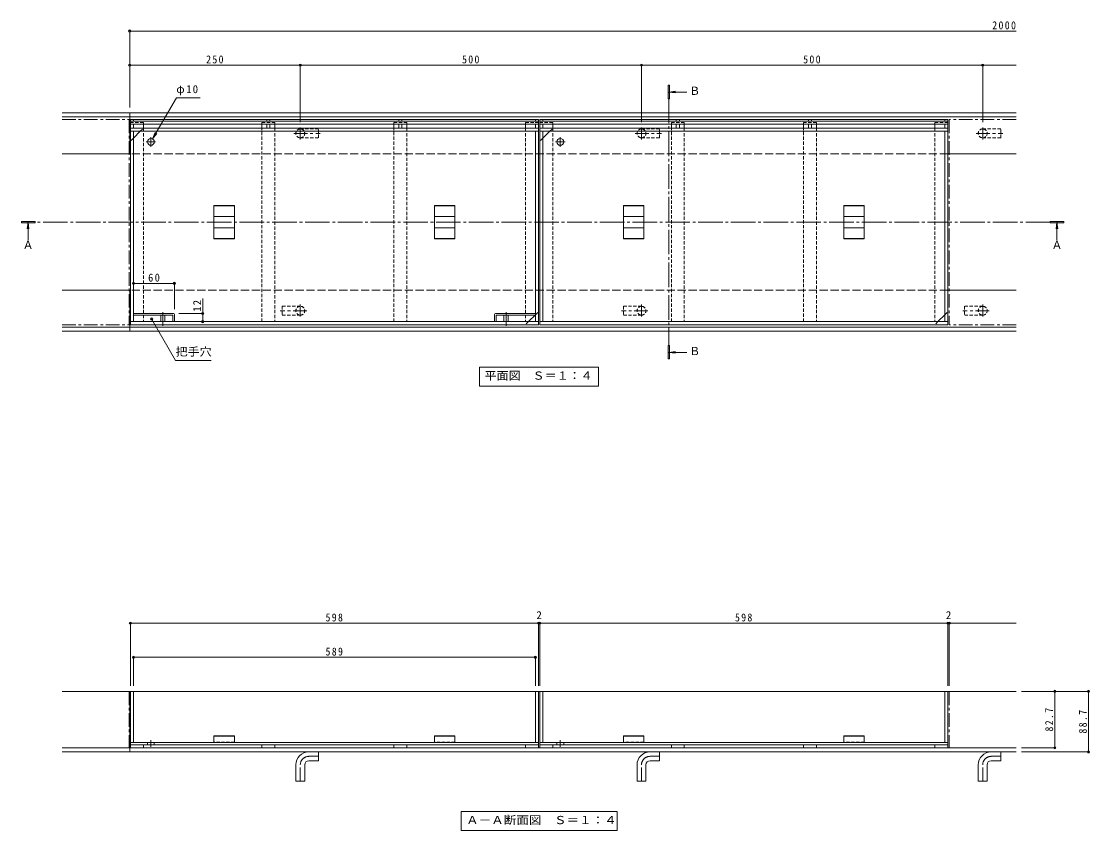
# Model space of a CAD drawing. Units: millimetres, scale not verified. Extents: x -1310 to 1549, y -1090 to 1067.
# Drawn here: x -1310 to 256, y -670 to 516 of the extents above; entities that cross this region are included whole.
import ezdxf
from ezdxf.enums import TextEntityAlignment as Align

# ---------------------------------------------------------------- set-up
doc = ezdxf.new("R2010")
doc.units = ezdxf.units.MM
doc.header["$LTSCALE"] = 4
doc.header["$PDMODE"] = 32
doc.header["$PDSIZE"] = 3.2
for name, pattern in [('CHAIN1', [8, 5, -1, 1, -1]), ('CHAIN2', [12, 9, -1, 1, -1]), ('DASHED1', [1.8, 1.2, -0.6]), ('DASHED3', [4, 3, -1])]:
    doc.linetypes.add(name, pattern=pattern)
for name, color, linetype, lineweight in [('4-0', 4, 'Continuous', 9), ('4-1', 2, 'Continuous', 9), ('4-2', 7, 'Continuous', 9), ('4-4', 7, 'Continuous', 9), ('4-5', 7, 'Continuous', 9), ('4-9', 5, 'Continuous', 5), ('4-A', 4, 'DASHED1', 9)]:
    doc.layers.add(name, color=color, linetype=linetype, lineweight=lineweight)
doc.styles.add('ＭＳ ゴシック', font='')
doc.styles.get('ＭＳ ゴシック').set_extended_font_data('MS Gothic')

msp = doc.modelspace()

# ---------------------------------------------------------------- linework, layer by layer
at = {"layer": '4-0'}
for p, q in [((-360.089, 422.765), (-362.089, 422.765)), ((-360.089, 402.765), (-360.089, 422.765)), ((-361.089, 412.531), (-351.174, 411.226)), ((-1309.78, 221.004), (-1289.78, 221.004)), ((-1300.014, 222.004), (-1301.319, 212.089)), ((-1289.78, 221.004), (-1289.78, 223.004)), ((197.986, 221.004), (217.986, 221.004)), ((207.752, 222.004), (206.447, 212.089)), ((217.986, 221.004), (217.986, 223.004)), ((-360.089, 41.243), (-362.089, 41.243)), ((-360.089, 21.243), (-360.089, 41.243)), ((-361.089, 31.009), (-351.174, 29.703))]:
    msp.add_line(p, q, dxfattribs=at)
at = {"layer": '4-0', "color": 7, "linetype": 'CHAIN2'}
for p, q in [((-361.089, 402.765), (-361.089, 41.243)), ((197.986, 222.004), (-1289.78, 222.004))]:
    msp.add_line(p, q, dxfattribs=at)
at = {"layer": '4-0'}
for points in [[(-362.089, 422.765), (-362.089, 402.765), (-360.089, 402.765)], [(-334.713, 412.531), (-361.089, 412.531), (-351.174, 413.837)], [(-1289.78, 223.004), (-1309.78, 223.004), (-1309.78, 221.004)], [(-1300.014, 195.629), (-1300.014, 222.004), (-1298.708, 212.089)], [(217.986, 223.004), (197.986, 223.004), (197.986, 221.004)], [(207.752, 195.629), (207.752, 222.004), (209.058, 212.089)], [(-362.089, 41.243), (-362.089, 21.243), (-360.089, 21.243)], [(-334.713, 31.009), (-361.089, 31.009), (-351.174, 32.314)]]:
    msp.add_lwpolyline(points, dxfattribs=at)
for points in [[(-362.089, 422.765), (-360.089, 422.765), (-362.089, 402.765), (-360.089, 402.765)], [(-1289.78, 223.004), (-1289.78, 221.004), (-1309.78, 223.004), (-1309.78, 221.004)], [(217.986, 223.004), (217.986, 221.004), (197.986, 223.004), (197.986, 221.004)], [(-362.089, 41.243), (-360.089, 41.243), (-362.089, 21.243), (-360.089, 21.243)]]:
    msp.add_solid(points, dxfattribs=at)
at = {"layer": '4-1'}
for p, q in [((147.986, 382.004), (-1250.014, 382.004)), ((147.986, 376.004), (-1250.014, 376.004)), ((-1151.014, 322.004), (-1151.014, 382.004)), ((-1150.014, 322.004), (-1250.014, 322.004)), ((147.986, 322.004), (47.986, 322.004)), ((-1150.014, 122.004), (-1250.014, 122.004)), ((-1151.014, 62.004), (-1151.014, 122.004)), ((147.986, 122.004), (47.986, 122.004)), ((147.986, 68.004), (-1250.014, 68.004)), ((147.986, 62.004), (-1250.014, 62.004)), ((-1250.014, -466.012), (147.986, -466.012)), ((-1151.014, -466.012), (-1151.014, -554.712)), ((-1250.014, -548.712), (147.986, -548.712)), ((-1250.014, -554.712), (147.986, -554.712))]:
    msp.add_line(p, q, dxfattribs=at)
at = {"layer": '4-1', "linetype": 'DASHED3'}
for p, q in [((47.986, 322.004), (-1150.014, 322.004)), ((47.986, 122.004), (-1150.014, 122.004))]:
    msp.add_line(p, q, dxfattribs=at)
at = {"layer": '4-2', "color": 3, "linetype": 'CHAIN1'}
for p, q in [((-1250.013, 372.504), (-1152.014, 372.504)), ((-1152.014, 372.504), (-1152.014, 71.504)), ((147.986, 372.504), (49.986, 372.504)), ((49.986, 372.504), (49.986, 71.504)), ((-1102.514, 90.105), (-1102.514, 69.494)), ((-599.514, 90.105), (-599.514, 69.494)), ((-1250.013, 71.504), (-1152.014, 71.504)), ((147.986, 71.504), (49.986, 71.504)), ((-1152.014, -466.012), (-1250.014, -466.012)), ((-1152.014, -466.012), (-1152.014, -548.712)), ((49.986, -466.012), (147.986, -466.012)), ((49.986, -466.012), (49.986, -548.712)), ((-1152.014, -548.712), (-1250.014, -548.712)), ((49.986, -548.712), (147.986, -548.712))]:
    msp.add_line(p, q, dxfattribs=at)
at = {"layer": '4-2', "color": 2}
for p, q in [((-552.014, 372.504), (-1150.014, 372.504)), ((47.986, 372.504), (-550.014, 372.504))]:
    msp.add_line(p, q, dxfattribs=at)
at = {"layer": '4-2'}
for p, q in [((-1150.014, 372.504), (-1150.014, 71.504)), ((-552.014, 370.004), (-1150.014, 370.004)), ((-552.014, 365.504), (-1150.014, 365.504)), ((-1145.513, 365.504), (-1145.513, 359.504)), ((-950.014, 372.504), (-945.514, 372.504)), ((-950.014, 370.004), (-950.014, 372.504)), ((-950.014, 359.504), (-950.014, 365.504)), ((-945.514, 370.004), (-945.514, 372.504)), ((-945.514, 359.504), (-945.514, 365.504)), ((-756.514, 359.504), (-756.514, 365.504)), ((-752.013, 370.004), (-752.013, 372.504)), ((-752.013, 359.504), (-752.013, 365.504)), ((-556.514, 365.504), (-556.514, 359.504)), ((-552.014, 71.504), (-552.014, 372.504)), ((-550.014, 372.504), (-550.014, 71.504)), ((47.986, 370.004), (-550.014, 370.004)), ((47.986, 365.504), (-550.014, 365.504)), ((-545.514, 365.504), (-545.514, 359.504)), ((-350.014, 372.504), (-345.514, 372.504)), ((-350.014, 370.004), (-350.014, 372.504)), ((-350.014, 359.504), (-350.014, 365.504)), ((-345.514, 370.004), (-345.514, 372.504)), ((-345.514, 359.504), (-345.514, 365.504)), ((-156.514, 359.504), (-156.514, 365.504)), ((-152.014, 370.004), (-152.014, 372.504)), ((-152.014, 359.504), (-152.014, 365.504)), ((43.486, 365.504), (43.486, 359.504)), ((47.986, 71.504), (47.986, 372.504)), ((-552.014, 359.504), (-1150.014, 359.504)), ((-552.014, 355.004), (-1150.014, 355.004)), ((-1135.513, 355.004), (-1145.513, 345.004)), ((-1145.513, 355.004), (-1145.513, 76.004)), ((-556.514, 76.004), (-556.514, 355.004)), ((47.986, 359.504), (-550.014, 359.504)), ((47.986, 355.004), (-550.014, 355.004)), ((-535.514, 355.004), (-545.514, 345.004)), ((-545.514, 355.004), (-545.514, 76.004)), ((43.486, 76.004), (43.486, 355.004)), ((-566.514, 76.004), (-556.514, 86.004)), ((33.486, 76.004), (43.486, 86.004)), ((-552.014, 76.004), (-1150.014, 76.004)), ((-552.014, 71.504), (-1150.014, 71.504)), ((47.986, 76.004), (-550.014, 76.004)), ((47.986, 71.504), (-550.014, 71.504)), ((-1150.014, -466.012), (-1150.014, -544.212)), ((-1150.014, -466.012), (-552.014, -466.012)), ((-1145.513, -466.012), (-1145.513, -541.012)), ((-556.514, -466.012), (-556.514, -541.012)), ((-552.014, -466.012), (-552.014, -544.212)), ((-550.014, -466.012), (-550.014, -544.212)), ((-550.014, -466.012), (47.986, -466.012)), ((-545.514, -466.012), (-545.514, -541.012)), ((43.486, -466.012), (43.486, -541.012)), ((47.986, -466.012), (47.986, -544.212)), ((-1150.014, -541.012), (-552.014, -541.012)), ((-1150.014, -544.212), (-552.014, -544.212)), ((-550.014, -541.012), (47.986, -541.012)), ((-550.014, -544.212), (47.986, -544.212))]:
    msp.add_line(p, q, dxfattribs=at)
at = {"layer": '4-2', "linetype": 'DASHED1'}
for p, q in [((-1145.513, 345.004), (-1150.014, 340.504)), ((-1135.513, 355.004), (-1131.013, 359.504)), ((-545.514, 345.004), (-550.014, 340.504)), ((-535.514, 355.004), (-531.013, 359.504)), ((-556.514, 86.004), (-552.014, 90.503)), ((43.486, 86.004), (47.986, 90.503)), ((-566.514, 76.004), (-571.014, 71.504)), ((33.486, 76.004), (28.986, 71.504)), ((-1125.014, -541.012), (-1125.014, -544.212)), ((-1115.014, -541.012), (-1115.014, -544.212)), ((-525.014, -541.012), (-525.014, -544.212)), ((-515.014, -541.012), (-515.014, -544.212))]:
    msp.add_line(p, q, dxfattribs=at)
at = {"layer": '4-2', "linetype": 'CHAIN2'}
for p, q in [((-1120.014, 346.504), (-1120.014, 332.504)), ((-520.014, 346.504), (-520.014, 332.504)), ((-1113.014, 339.504), (-1127.014, 339.504)), ((-513.014, 339.504), (-527.014, 339.504))]:
    msp.add_line(p, q, dxfattribs=at)
at = {"layer": '4-2', "color": 3}
for p, q in [((-1027.514, 246.459), (-997.514, 246.459)), ((-1027.514, 246.459), (-1027.514, 197.549)), ((-1027.514, 245.959), (-997.514, 245.959)), ((-997.514, 197.549), (-997.514, 246.459)), ((-674.514, 246.459), (-704.514, 246.459)), ((-704.514, 197.549), (-704.514, 246.459)), ((-674.514, 245.959), (-704.514, 245.959)), ((-674.514, 246.459), (-674.514, 197.549)), ((-427.514, 246.459), (-397.514, 246.459)), ((-427.514, 246.459), (-427.514, 197.549)), ((-427.514, 245.959), (-397.514, 245.959)), ((-397.514, 197.549), (-397.514, 246.459)), ((-74.514, 246.459), (-104.514, 246.459)), ((-104.514, 197.549), (-104.514, 246.459)), ((-74.514, 245.959), (-104.514, 245.959)), ((-74.514, 246.459), (-74.514, 197.549)), ((-1027.514, 230.37), (-997.514, 230.37)), ((-674.514, 230.37), (-704.514, 230.37)), ((-427.514, 230.37), (-397.514, 230.37)), ((-74.514, 230.37), (-104.514, 230.37)), ((-1027.514, 213.638), (-997.514, 213.638)), ((-674.514, 213.638), (-704.514, 213.638)), ((-427.514, 213.638), (-397.514, 213.638)), ((-74.514, 213.638), (-104.514, 213.638)), ((-1027.514, 198.049), (-997.514, 198.049)), ((-1027.514, 197.549), (-997.514, 197.549)), ((-674.514, 198.049), (-704.514, 198.049)), ((-674.514, 197.549), (-704.514, 197.549)), ((-427.514, 198.049), (-397.514, 198.049)), ((-427.514, 197.549), (-397.514, 197.549)), ((-74.514, 198.049), (-104.514, 198.049)), ((-74.514, 197.549), (-104.514, 197.549)), ((-1105.514, 85.704), (-1105.514, 76.004)), ((-1099.514, 85.704), (-1099.514, 76.004)), ((-602.514, 85.704), (-602.514, 76.004)), ((-596.514, 85.704), (-596.514, 76.004)), ((-1027.514, -531.012), (-997.514, -531.012)), ((-1027.514, -531.012), (-1027.514, -541.012)), ((-1027.514, -531.705), (-997.514, -531.705)), ((-997.514, -541.012), (-997.514, -531.012)), ((-704.514, -531.012), (-674.514, -531.012)), ((-704.514, -531.012), (-704.514, -541.012)), ((-704.514, -531.705), (-674.514, -531.705)), ((-674.514, -541.012), (-674.514, -531.012)), ((-427.514, -531.012), (-397.514, -531.012)), ((-427.514, -531.012), (-427.514, -541.012)), ((-427.514, -531.705), (-397.514, -531.705)), ((-397.514, -541.012), (-397.514, -531.012)), ((-104.514, -531.012), (-74.514, -531.012)), ((-104.514, -531.012), (-104.514, -541.012)), ((-104.514, -531.705), (-74.514, -531.705)), ((-74.514, -541.012), (-74.514, -531.012)), ((-997.514, -541.012), (-1027.514, -541.012)), ((-674.514, -541.012), (-704.514, -541.012)), ((-397.514, -541.012), (-427.514, -541.012)), ((-74.514, -541.012), (-104.514, -541.012))]:
    msp.add_line(p, q, dxfattribs=at)
at = {"layer": '4-2', "color": 4}
for p, q in [((-1087.047, 88.004), (-1145.513, 88.004)), ((-1088.48, 85.704), (-1145.513, 85.704)), ((-1087.814, 85.037), (-1087.814, 76.004)), ((-1085.514, 86.47), (-1085.514, 76.004)), ((-616.514, 86.47), (-616.514, 76.004)), ((-614.98, 88.004), (-556.514, 88.004)), ((-614.214, 85.037), (-614.214, 76.004)), ((-613.547, 85.704), (-556.514, 85.704))]:
    msp.add_line(p, q, dxfattribs=at)
at = {"layer": '4-2', "linetype": 'CHAIN1'}
for p, q in [((-1120.014, -537.736), (-1120.014, -547.488)), ((-520.014, -537.736), (-520.014, -547.488))]:
    msp.add_line(p, q, dxfattribs=at)
at = {"layer": '4-2', "color": 3, "linetype": 'DASHED1'}
for p, q in [((-997.514, -540.212), (-1027.514, -540.212)), ((-674.514, -540.212), (-704.514, -540.212)), ((-397.514, -540.212), (-427.514, -540.212)), ((-74.514, -540.212), (-104.514, -540.212))]:
    msp.add_line(p, q, dxfattribs=at)
at = {"layer": '4-2'}
for points in [[(-1150.014, 372.504), (-1145.513, 372.504), (-1145.513, 370.004)], [(-756.514, 370.004), (-756.514, 372.504), (-752.013, 372.504)], [(-552.014, 372.504), (-556.514, 372.504), (-556.514, 370.004)], [(-550.014, 372.504), (-545.514, 372.504), (-545.514, 370.004)], [(-156.514, 370.004), (-156.514, 372.504), (-152.014, 372.504)], [(47.986, 372.504), (43.486, 372.504), (43.486, 370.004)]]:
    msp.add_lwpolyline(points, dxfattribs=at)
for centre in [(-1120.014, 339.504), (-520.014, 339.504)]:
    msp.add_circle(centre, 5, dxfattribs=at)
at = {"layer": '4-2', "color": 4}
for centre, radius, start, end in [((-1088.48, 85.037), 0.667, 0, 90), ((-1087.047, 86.47), 1.533, 0, 90), ((-614.98, 86.47), 1.533, 90, 180), ((-613.547, 85.037), 0.667, 90, 180)]:
    msp.add_arc(centre, radius, start, end, dxfattribs=at)
at = {"layer": '4-4'}
for p, q in [((-1151.014, 503.204), (-1151.014, 390.004)), ((-1151.014, 502.004), (147.986, 502.004)), ((-1151.014, 452.004), (-901.014, 452.004)), ((-901.014, 453.204), (-901.014, 368.55)), ((-901.014, 452.004), (-401.013, 452.004)), ((-401.013, 453.204), (-401.013, 368.55)), ((-401.013, 452.004), (98.986, 452.004)), ((98.986, 453.204), (98.986, 368.55)), ((98.986, 452.004), (147.986, 452.004)), ((-1145.513, 132.148), (-1085.513, 132.148)), ((-1085.513, 133.348), (-1085.513, 94.47)), ((-1043.986, 88.004), (-1043.986, 109.69)), ((-1042.786, 88.004), (-1079.047, 88.004)), ((-1043.986, 76.004), (-1043.986, 88.004)), ((-1150.014, -364.812), (-1150.014, -458.012)), ((-1150.014, -366.012), (-552.014, -366.012)), ((-552.014, -364.812), (-552.014, -458.012)), ((-552.014, -366.012), (-550.014, -366.012)), ((-550.014, -364.812), (-550.014, -458.012)), ((-550.014, -366.012), (47.986, -366.012)), ((47.986, -364.812), (47.986, -458.012)), ((47.986, -366.012), (49.986, -366.012)), ((49.986, -364.812), (49.986, -458.012)), ((49.986, -366.012), (147.986, -366.012)), ((-1145.513, -414.812), (-1145.513, -458.012)), ((-1145.513, -416.012), (-556.514, -416.012)), ((-556.514, -414.812), (-556.514, -458.012)), ((255.317, -466.012), (155.986, -466.012)), ((204.748, -466.012), (204.748, -548.712)), ((254.117, -466.012), (254.117, -554.712)), ((205.948, -548.712), (155.986, -548.712)), ((255.317, -554.712), (155.986, -554.712))]:
    msp.add_line(p, q, dxfattribs=at)
for p in [(-1151.014, 502.004), (-1151.014, 452.004), (-901.014, 452.004), (-401.013, 452.004), (98.986, 452.004), (-1145.513, 132.148), (-1085.513, 132.148), (-1043.986, 88.004), (-1043.986, 76.004), (-1150.014, -366.012), (-552.014, -366.012), (-550.014, -366.012), (47.986, -366.012), (49.986, -366.012), (-1145.513, -416.012), (-556.514, -416.012), (204.748, -466.012), (254.117, -466.012), (204.748, -548.712), (254.117, -554.712)]:
    msp.add_point(p, dxfattribs=at)
at = {"layer": '4-5'}
for p, q in [((-1082.68, 404.167), (-1047.68, 404.167)), ((-1117.514, 343.834), (-1111.426, 351.768)), ((-638.214, 9.367), (-463.814, 9.367)), ((-638.214, 9.367), (-638.214, -18.633)), ((-463.814, 9.367), (-463.814, -18.633)), ((-638.214, -18.633), (-463.814, -18.633)), ((-665.214, -642.145), (-436.814, -642.145)), ((-665.214, -642.145), (-665.214, -670.145)), ((-436.814, -642.145), (-436.814, -670.145)), ((-665.214, -670.145), (-436.814, -670.145))]:
    msp.add_line(p, q, dxfattribs=at)
for points in [[(-1082.68, 404.167), (-1117.514, 343.834), (-1113.687, 353.073)], [(-1031.701, 18.912), (-1083.701, 18.912), (-1118.93, 79.93)]]:
    msp.add_lwpolyline(points, dxfattribs=at)
msp.add_point((-1118.93, 79.93), dxfattribs=at)
at = {"layer": '4-9', "linetype": 'DASHED1'}
for p, q in [((-1131.014, 368.004), (-1150.014, 368.004)), ((-1131.014, 365.504), (-1131.014, 368.004)), ((-957.264, 368.004), (-938.264, 368.004)), ((-957.264, 368.004), (-957.264, 365.504)), ((-938.264, 368.004), (-938.264, 365.504)), ((-763.764, 368.004), (-744.764, 368.004)), ((-763.764, 368.004), (-763.764, 365.504)), ((-744.764, 368.004), (-744.764, 365.504)), ((-571.014, 368.004), (-552.014, 368.004)), ((-571.014, 365.504), (-571.014, 368.004)), ((-531.014, 368.004), (-550.014, 368.004)), ((-531.014, 365.504), (-531.014, 368.004)), ((-357.264, 368.004), (-338.264, 368.004)), ((-357.264, 368.004), (-357.264, 365.504)), ((-338.264, 368.004), (-338.264, 365.504)), ((-163.764, 368.004), (-144.764, 368.004)), ((-163.764, 368.004), (-163.764, 365.504)), ((-144.764, 368.004), (-144.764, 365.504)), ((28.986, 368.004), (47.986, 368.004)), ((28.986, 365.504), (28.986, 368.004)), ((-1131.013, 359.504), (-1131.013, 76.004)), ((-957.264, 76.004), (-957.264, 359.504)), ((-938.264, 359.504), (-938.264, 76.004)), ((-763.764, 76.004), (-763.764, 359.504)), ((-744.764, 359.504), (-744.764, 76.004)), ((-571.014, 359.504), (-571.014, 76.004)), ((-531.013, 359.504), (-531.013, 76.004)), ((-357.264, 76.004), (-357.264, 359.504)), ((-338.264, 359.504), (-338.264, 76.004)), ((-163.764, 76.004), (-163.764, 359.504)), ((-144.764, 359.504), (-144.764, 76.004)), ((28.986, 359.504), (28.986, 76.004))]:
    msp.add_line(p, q, dxfattribs=at)
at = {"layer": '4-9'}
for p, q in [((-1131.014, 365.504), (-1131.014, 359.504)), ((-957.264, 365.504), (-957.264, 359.504)), ((-938.264, 365.504), (-938.264, 359.504)), ((-763.764, 365.504), (-763.764, 359.504)), ((-744.764, 365.504), (-744.764, 359.504)), ((-571.014, 365.504), (-571.014, 359.504)), ((-531.014, 365.504), (-531.014, 359.504)), ((-357.264, 365.504), (-357.264, 359.504)), ((-338.264, 365.504), (-338.264, 359.504)), ((-163.764, 365.504), (-163.764, 359.504)), ((-144.764, 365.504), (-144.764, 359.504)), ((28.986, 365.504), (28.986, 359.504)), ((-1150.014, -544.212), (-552.014, -544.212)), ((-1150.014, -544.212), (-1150.014, -548.712)), ((-1131.013, -544.212), (-1131.013, -548.712)), ((-957.264, -544.212), (-957.264, -548.712)), ((-938.264, -544.212), (-938.264, -548.712)), ((-763.764, -544.212), (-763.764, -548.712)), ((-744.764, -544.212), (-744.764, -548.712)), ((-571.014, -548.712), (-571.014, -544.212)), ((-552.014, -548.712), (-552.014, -544.212)), ((-550.014, -544.212), (47.986, -544.212)), ((-550.014, -544.212), (-550.014, -548.712)), ((-531.013, -544.212), (-531.013, -548.712)), ((-357.264, -544.212), (-357.264, -548.712)), ((-338.264, -544.212), (-338.264, -548.712)), ((-163.764, -544.212), (-163.764, -548.712)), ((-144.764, -544.212), (-144.764, -548.712)), ((28.986, -548.712), (28.986, -544.212)), ((47.986, -548.712), (47.986, -544.212)), ((-552.014, -548.712), (-1150.014, -548.712)), ((47.986, -548.712), (-550.014, -548.712))]:
    msp.add_line(p, q, dxfattribs=at)
at = {"layer": '4-A', "linetype": 'CHAIN1'}
for p, q in [((-901.014, 343.072), (-901.014, 360.55)), ((-401.013, 343.072), (-401.013, 360.55)), ((98.986, 343.072), (98.986, 360.55)), ((-910.475, 352.004), (-871.685, 352.004)), ((-410.475, 352.004), (-371.685, 352.004)), ((89.525, 352.004), (128.315, 352.004)), ((-901.014, 100.936), (-901.014, 83.458)), ((-401.013, 100.937), (-401.013, 83.458)), ((98.986, 100.936), (98.986, 83.458)), ((-891.552, 92.004), (-930.342, 92.004)), ((-391.552, 92.004), (-430.342, 92.004)), ((108.448, 92.004), (69.658, 92.004)), ((-888.514, -561.212), (-874.514, -561.212)), ((-388.514, -561.212), (-374.513, -561.212)), ((111.486, -561.212), (125.486, -561.212)), ((-901.014, -597.712), (-901.014, -573.712)), ((-401.013, -597.712), (-401.013, -573.712)), ((98.986, -597.712), (98.986, -573.712))]:
    msp.add_line(p, q, dxfattribs=at)
at = {"layer": '4-A'}
for p, q in [((-901.014, 358.504), (-874.513, 358.504)), ((-901.014, 345.504), (-874.513, 345.504)), ((-874.513, 345.504), (-874.513, 358.504)), ((-401.013, 358.504), (-374.513, 358.504)), ((-401.013, 345.504), (-374.513, 345.504)), ((-374.513, 345.504), (-374.513, 358.504)), ((98.986, 358.504), (125.487, 358.504)), ((98.986, 345.504), (125.487, 345.504)), ((125.487, 345.504), (125.487, 358.504)), ((-927.514, 98.504), (-927.514, 85.504)), ((-901.014, 98.504), (-927.514, 98.504)), ((-427.514, 98.504), (-427.514, 85.504)), ((-401.013, 98.504), (-427.514, 98.504)), ((72.486, 98.504), (72.486, 85.504)), ((98.986, 98.504), (72.486, 98.504)), ((-901.014, 85.504), (-927.514, 85.504)), ((-401.013, 85.504), (-427.514, 85.504)), ((98.986, 85.504), (72.486, 85.504))]:
    msp.add_line(p, q, dxfattribs=at)
at = {"layer": '4-A', "linetype": 'Continuous'}
for p, q in [((-888.514, -554.712), (-874.514, -554.712)), ((-874.514, -567.712), (-874.514, -554.712)), ((-388.514, -554.712), (-374.513, -554.712)), ((-374.513, -567.712), (-374.513, -554.712)), ((111.486, -554.712), (125.486, -554.712)), ((125.486, -567.712), (125.486, -554.712)), ((-907.514, -597.712), (-907.514, -573.712)), ((-894.514, -597.712), (-894.514, -573.712)), ((-888.514, -567.712), (-874.514, -567.712)), ((-407.514, -597.712), (-407.514, -573.712)), ((-394.513, -597.712), (-394.513, -573.712)), ((-388.514, -567.712), (-374.513, -567.712)), ((92.486, -597.712), (92.486, -573.712)), ((105.486, -597.712), (105.486, -573.712)), ((111.486, -567.712), (125.486, -567.712)), ((-907.514, -597.712), (-894.514, -597.712)), ((-407.514, -597.712), (-394.513, -597.712)), ((92.486, -597.712), (105.486, -597.712))]:
    msp.add_line(p, q, dxfattribs=at)
at = {"layer": '4-A'}
for centre, start, end in [((-901.014, 352.004), 90, 270), ((-901.014, 352.004), 270, 90), ((-401.013, 352.004), 90, 270), ((-401.013, 352.004), 270, 90), ((98.986, 352.004), 90, 270), ((98.986, 352.004), 270, 90), ((-901.014, 92.004), 90, 270), ((-901.014, 92.004), 270, 90), ((-401.013, 92.004), 90, 270), ((-401.013, 92.004), 270, 90), ((98.986, 92.004), 90, 270), ((98.986, 92.004), 270, 90)]:
    msp.add_arc(centre, 6.5, start, end, dxfattribs=at)
at = {"layer": '4-A', "linetype": 'Continuous'}
for centre, radius in [((-888.514, -573.712), 19), ((-388.514, -573.712), 19), ((111.486, -573.712), 19), ((-888.514, -573.712), 6), ((-388.514, -573.712), 6), ((111.486, -573.712), 6)]:
    msp.add_arc(centre, radius, 90, 180, dxfattribs=at)
at = {"layer": '4-A', "linetype": 'CHAIN1'}
for centre in [(-888.514, -573.712), (-388.514, -573.712), (111.486, -573.712)]:
    msp.add_arc(centre, 12.5, 90, 180, dxfattribs=at)

# ---------------------------------------------------------------- texts
at = {"layer": '4-0', "color": 2, "style": 'ＭＳ ゴシック'}
for s, p in [('Ｂ', (-331.018, 404.941)), ('Ａ', (-1307.935, 178.904)), ('Ａ', (199.831, 178.904)), ('Ｂ', (-331.018, 23.418))]:
    msp.add_text(s, height=11.73, dxfattribs=at).set_placement(p, align=Align.BOTTOM_LEFT)
at = {"layer": '4-4', "color": 2, "style": 'ＭＳ ゴシック'}
for p in [(-555.014, -363.612), (44.986, -363.612)]:
    msp.add_text('2', height=11.73, dxfattribs=at).set_placement(p, align=Align.BOTTOM_LEFT)
at = {"layer": '4-4', "color": 2, "char_height": 11.73, "attachment_point": 7, "style": 'ＭＳ ゴシック'}
for s, insert in [('\\T1.28;\\W0.9;2000', (112.986, 504.404)), ('\\T1.27;\\W0.9;250', (-1039.014, 454.404)), ('\\T1.27;\\W0.9;500', (-664.014, 454.404)), ('\\T1.27;\\W0.9;500', (-164.014, 454.404)), ('\\T1.27;\\W0.95;60', (-1124.013, 134.548)), ('\\T1.27;\\W0.9;598', (-864.014, -363.612)), ('\\T1.27;\\W0.9;598', (-264.014, -363.612)), ('\\T1.27;\\W0.9;589', (-864.014, -413.612))]:
    msp.add_mtext(s, dxfattribs=dict(at, insert=insert))
at = {"layer": '4-4', "color": 2, "char_height": 11.73, "attachment_point": 7, "rotation": 90, "style": 'ＭＳ ゴシック'}
for s, insert in [('\\T1.27;\\W0.95;12', (-1046.386, 90.564)), ('\\T1.28;\\W0.9;82.7', (202.348, -524.862)), ('\\T1.28;\\W0.9;88.7', (251.717, -527.862))]:
    msp.add_mtext(s, dxfattribs=dict(at, insert=insert))
at = {"layer": '4-5', "color": 2, "style": 'ＭＳ ゴシック'}
for s, width, p in [('把手穴', 1.1, (-1083.701, 22.512)), ('平面図\u3000Ｓ＝１：４', 1.1, (-631.014, -12.633)), ('Ａ－Ａ断面図\u3000Ｓ＝１：４', 1.15, (-658.014, -664.145))]:
    msp.add_text(s, height=11.73, dxfattribs=dict(at, width=width)).set_placement(p, align=Align.BOTTOM_LEFT)
at = {"layer": '4-5', "color": 2, "insert": (-1082.68, 407.767), "char_height": 11.73, "attachment_point": 7, "style": 'ＭＳ ゴシック'}
msp.add_mtext('\\T1.19;φ10', dxfattribs=at)

doc.saveas('drawing.dxf')
